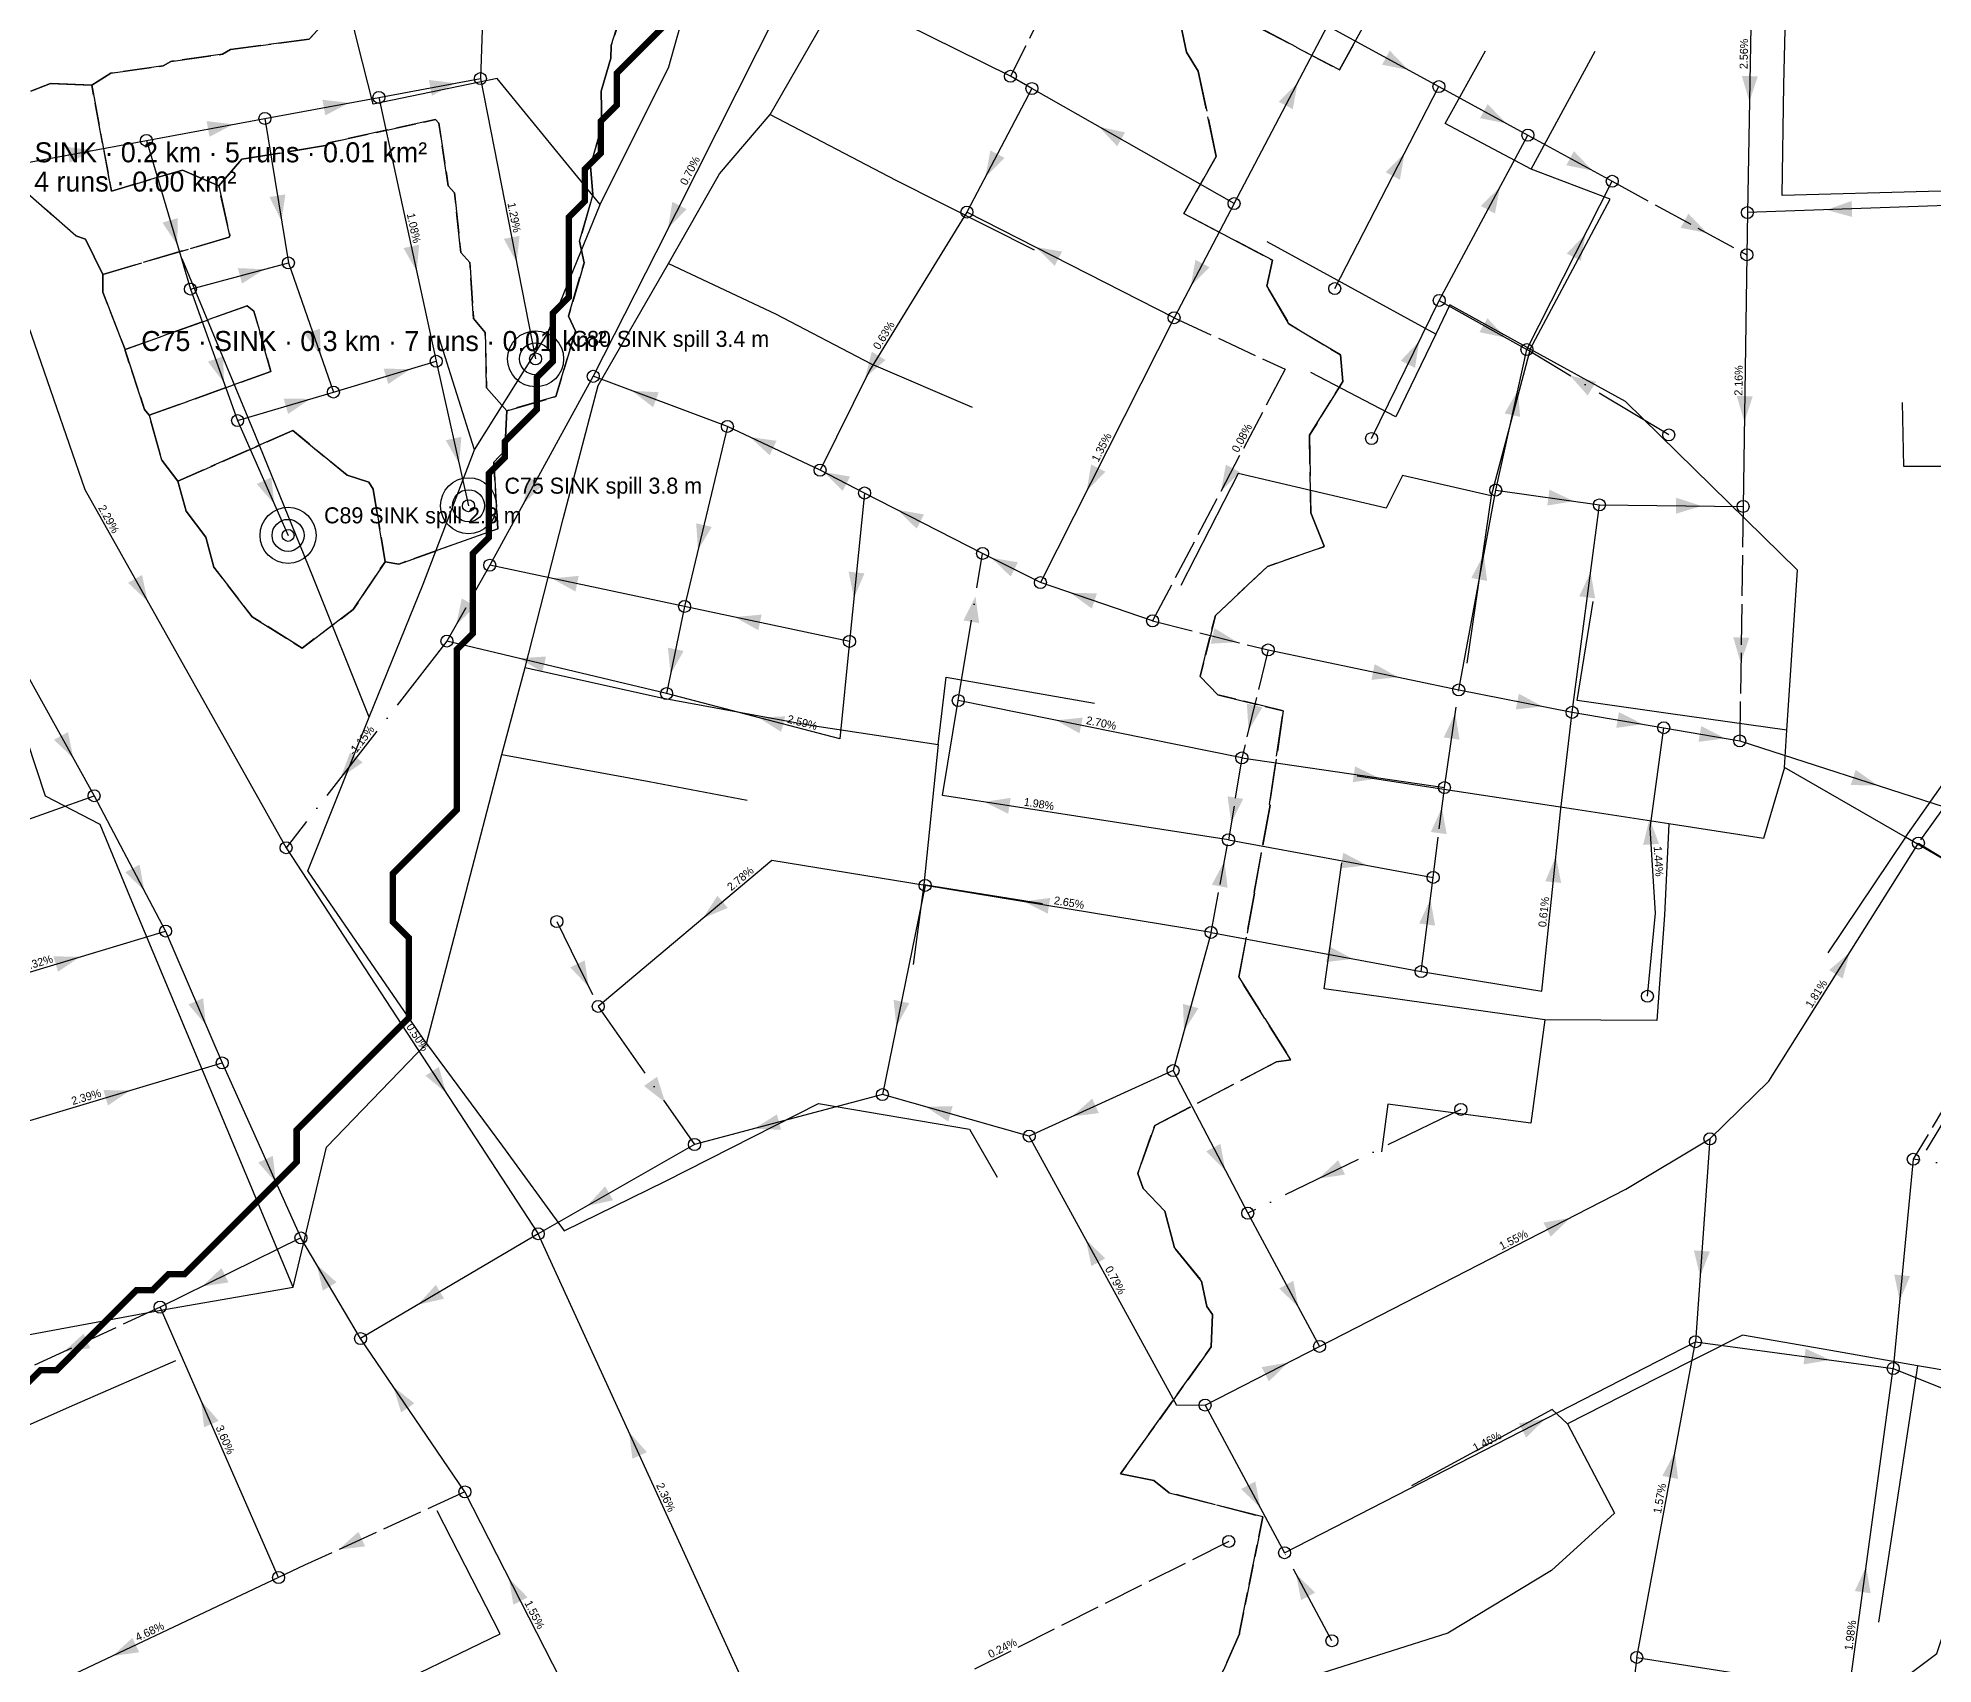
# Model space of a CAD drawing. Header units: metres. Extents: x 442821 to 452274, y 2561971 to 2571293.
# Drawn here: x 450271.3 to 450744.8, y 2568303.4 to 2568709.7 of the extents above; entities that cross this region are included whole.
import ezdxf
from ezdxf.enums import TextEntityAlignment as Align

# ---------------------------------------------------------------- set-up
doc = ezdxf.new("R2010")
doc.units = ezdxf.units.M
doc.header["$LTSCALE"] = 8
doc.linetypes.add('DASHDOT', pattern=[3.556, 2.54, -0.508, 0, -0.508])
doc.linetypes.add('DASHED', pattern=[1.524, 1.27, -0.254])
for name, color, linetype in [('A_ARROWS', 7, 'Continuous'), ('A_BUILT_2006', 252, 'Continuous'), ('A_CATCH_LABEL', 7, 'Continuous'), ('A_CATCHMENTS', 7, 'Continuous'), ('A_GRADIENT', 8, 'Continuous'), ('A_JUNCTIONS', 8, 'Continuous'), ('A_OUTLET_LABEL', 7, 'Continuous'), ('A_OUTLETS', 7, 'Continuous'), ('A_RUNS', 7, 'Continuous'), ('A_STREAMS', 5, 'Continuous'), ('A_WADI', 4, 'Continuous')]:
    doc.layers.add(name, color=color, linetype=linetype)

msp = doc.modelspace()

# ---------------------------------------------------------------- linework, layer by layer
at = {"layer": 'A_ARROWS', "color": 2}
for points in [[(450613.73, 2568701.69), (450607.16, 2568703), (450609.07, 2568706.51)], [(450375.64, 2568698.38), (450369.72, 2568695.25), (450368.99, 2568699.19)], [(450698.93, 2568693.74), (450697.05, 2568700.18), (450701.05, 2568700.11)], [(450586.04, 2568698.49), (450584.84, 2568691.89), (450581.3, 2568693.75)], [(450349.02, 2568693.46), (450343.09, 2568690.33), (450342.36, 2568694.26)], [(450638.2, 2568688.33), (450631.63, 2568689.64), (450633.54, 2568693.15)], [(450320.08, 2568688.11), (450314.15, 2568684.98), (450313.43, 2568688.91)], [(450612.77, 2568680.89), (450611.61, 2568674.29), (450608.06, 2568676.12)], [(450659.75, 2568676.56), (450653.17, 2568677.87), (450655.09, 2568681.39)], [(450636.61, 2568672.4), (450635.35, 2568665.82), (450631.82, 2568667.71)], [(450718.15, 2568666.73), (450724.48, 2568668.95), (450724.62, 2568664.96)], [(450688.36, 2568660.94), (450681.78, 2568662.26), (450683.7, 2568665.77)], [(450390.9, 2568653.59), (450387.7, 2568659.48), (450391.63, 2568660.25)], [(450657.95, 2568660.62), (450656.84, 2568654.01), (450653.27, 2568655.82)], [(450638.06, 2568634.78), (450631.5, 2568636.17), (450633.46, 2568639.66)], [(450616.42, 2568633.9), (450615.4, 2568627.27), (450611.81, 2568629.03)], [(450654.09, 2568625.35), (450660.6, 2568623.77), (450658.54, 2568620.34)], [(450641.09, 2568621.69), (450641.65, 2568615.01), (450637.75, 2568615.87)], [(450697.68, 2568613.78), (450695.78, 2568620.21), (450699.78, 2568620.16)], [(450655.04, 2568593.94), (450648.43, 2568592.86), (450648.99, 2568596.82)], [(450687, 2568592.74), (450680.58, 2568590.81), (450680.62, 2568594.81)], [(450632.58, 2568580.68), (450633.38, 2568574.02), (450629.45, 2568574.75)], [(450659.24, 2568576.26), (450660.39, 2568569.65), (450656.42, 2568570.17)], [(450571.01, 2568558.71), (450564.32, 2568558.33), (450565.29, 2568562.21)], [(450696.8, 2568553.48), (450694.9, 2568559.91), (450698.9, 2568559.85)], [(450611.17, 2568549.96), (450604.49, 2568549.31), (450605.31, 2568553.23)], [(450647.23, 2568542.65), (450640.56, 2568541.93), (450641.33, 2568545.85)], [(450625.45, 2568540.98), (450626.51, 2568534.35), (450622.55, 2568534.93)], [(450672.31, 2568538.22), (450665.67, 2568537.31), (450666.33, 2568541.25)], [(450692.86, 2568534.69), (450686.21, 2568533.81), (450686.9, 2568537.75)], [(450606.45, 2568524.76), (450599.83, 2568523.71), (450600.4, 2568527.67)], [(450730.97, 2568522.95), (450724.26, 2568523.01), (450725.49, 2568526.82)], [(450622.11, 2568517.38), (450623.29, 2568510.78), (450619.32, 2568511.28)], [(450673.96, 2568514.58), (450676.37, 2568508.32), (450672.38, 2568508.06)], [(450603.39, 2568502.99), (450596.73, 2568502.18), (450597.45, 2568506.11)], [(450650.57, 2568505.15), (450651.91, 2568498.57), (450647.93, 2568498.98)], [(450619.22, 2568494.5), (450620.4, 2568487.9), (450616.43, 2568488.41)], [(450599.85, 2568479.59), (450593.19, 2568478.79), (450593.92, 2568482.73)], [(450723.97, 2568481.14), (450722.26, 2568474.66), (450718.87, 2568476.79)], [(450567.97, 2568426.77), (450563.23, 2568431.51), (450566.77, 2568433.36)], [(450591.28, 2568424.68), (450596.16, 2568429.28), (450597.91, 2568425.69)], [(450654.09, 2568414.86), (450649.31, 2568410.16), (450647.48, 2568413.71)], [(450686.61, 2568400.23), (450685.07, 2568406.75), (450689.06, 2568406.47)], [(450586.25, 2568392.57), (450581.45, 2568397.25), (450584.97, 2568399.15)], [(450736.5, 2568394.16), (450735.12, 2568400.73), (450739.1, 2568400.34)], [(450719.07, 2568379.38), (450712.46, 2568378.26), (450712.99, 2568382.22)], [(450583.65, 2568378.73), (450578.87, 2568374.03), (450577.05, 2568377.59)], [(450647.94, 2568364.68), (450643.16, 2568359.97), (450641.33, 2568363.53)], [(450680.31, 2568356.32), (450681.11, 2568349.66), (450677.17, 2568350.39)], [(450576.74, 2568342.45), (450571.94, 2568347.14), (450575.47, 2568349.03)], [(450585.63, 2568325.94), (450590.42, 2568321.25), (450586.9, 2568319.36)], [(450728.11, 2568327.7), (450729.22, 2568321.09), (450725.26, 2568321.63)]]:
    msp.add_solid(points, dxfattribs=at)
at = {"layer": 'A_ARROWS', "color": 1}
for points in [[(450536.38, 2568687.52), (450542.93, 2568686.09), (450540.96, 2568682.61)], [(450508.06, 2568674.99), (450509.27, 2568681.59), (450512.81, 2568679.72)], [(450428.71, 2568662.1), (450429.81, 2568668.72), (450433.38, 2568666.92)], [(450520.57, 2568657.45), (450527.18, 2568656.32), (450525.36, 2568652.76)], [(450559.32, 2568647.65), (450560.52, 2568654.24), (450564.07, 2568652.38)], [(450478, 2568624.81), (450479.65, 2568631.31), (450483.06, 2568629.22)], [(450419.71, 2568621.53), (450426.41, 2568621.16), (450425.01, 2568617.42)], [(450449.2, 2568609.96), (450455.84, 2568609.04), (450454.14, 2568605.42)], [(450392.6, 2568593.32), (450393.93, 2568599.89), (450397.43, 2568597.97)], [(450467.61, 2568601.24), (450474.22, 2568600.1), (450472.4, 2568596.54)], [(450533.34, 2568596.5), (450534.44, 2568603.12), (450538.01, 2568601.31)], [(450566.9, 2568596.47), (450568.12, 2568603.07), (450571.66, 2568601.2)], [(450486.09, 2568591.77), (450492.7, 2568590.64), (450490.87, 2568587.08)], [(450436.23, 2568581.74), (450435.76, 2568588.43), (450439.65, 2568587.5)], [(450475.18, 2568569.77), (450473.84, 2568576.34), (450477.82, 2568575.93)], [(450509.54, 2568579.78), (450516.15, 2568578.68), (450514.35, 2568575.11)], [(450298.69, 2568568.95), (450293.81, 2568573.55), (450297.3, 2568575.51)], [(450399.74, 2568574.65), (450406.42, 2568575.28), (450405.59, 2568571.37)], [(450375.8, 2568563.09), (450377.2, 2568569.65), (450380.68, 2568567.69)], [(450505.55, 2568570.13), (450506.48, 2568563.49), (450502.53, 2568564.15)], [(450529.21, 2568571.07), (450535.91, 2568570.9), (450534.62, 2568567.11)], [(450445.45, 2568564.98), (450452.12, 2568565.61), (450451.29, 2568561.7)], [(450429.36, 2568550.67), (450428.71, 2568557.34), (450432.62, 2568556.53)], [(450391.55, 2568554.68), (450398.24, 2568555.14), (450397.31, 2568551.25)], [(450573.79, 2568536.7), (450573.36, 2568543.39), (450577.25, 2568542.44)], [(450451.31, 2568539.88), (450458, 2568540.19), (450456.99, 2568536.32)], [(450525.67, 2568539.18), (450532.34, 2568539.88), (450531.55, 2568535.95)], [(450280.15, 2568529.69), (450275.3, 2568534.32), (450278.79, 2568536.26)], [(450346.91, 2568524.86), (450349.27, 2568531.14), (450352.42, 2568528.68)], [(450507.71, 2568518.82), (450514.34, 2568519.81), (450513.73, 2568515.86)], [(450569.47, 2568513.57), (450568.52, 2568520.21), (450572.47, 2568519.56)], [(450297.9, 2568496.54), (450293.14, 2568501.26), (450296.68, 2568503.13)], [(450567.77, 2568504.01), (450568.55, 2568497.35), (450564.62, 2568498.1)], [(450437.46, 2568489.73), (450441.07, 2568495.38), (450443.65, 2568492.32)], [(450517.61, 2568493.91), (450524.25, 2568494.84), (450523.6, 2568490.9)], [(450281.86, 2568480.14), (450276.31, 2568476.38), (450275.16, 2568480.21)], [(450408.91, 2568472.6), (450404.3, 2568477.47), (450407.9, 2568479.23)], [(450313.25, 2568463.09), (450308.89, 2568468.19), (450312.56, 2568469.76)], [(450485.78, 2568462.67), (450485.1, 2568469.34), (450489.02, 2568468.54)], [(450557.65, 2568461.63), (450557.42, 2568468.33), (450561.28, 2568467.27)], [(450373.29, 2568446.13), (450368.12, 2568450.4), (450371.46, 2568452.59)], [(450428.01, 2568443.73), (450422.71, 2568447.84), (450425.99, 2568450.13)], [(450294.34, 2568446.72), (450288.78, 2568442.97), (450287.64, 2568446.81)], [(450529.72, 2568440.21), (450534.71, 2568444.68), (450536.37, 2568441.04)], [(450450.27, 2568437.17), (450455.94, 2568440.74), (450456.97, 2568436.88)], [(450493.13, 2568442.62), (450499.84, 2568442.8), (450498.75, 2568438.95)], [(450330.78, 2568423.7), (450326.33, 2568428.72), (450329.98, 2568430.36)], [(450408.45, 2568417.84), (450413.02, 2568422.75), (450415, 2568419.28)], [(450533.17, 2568409.41), (450538, 2568404.76), (450534.49, 2568402.84)], [(450312.29, 2568397.72), (450317.15, 2568402.34), (450318.91, 2568398.75)], [(450340.93, 2568403.25), (450345.91, 2568398.77), (450342.47, 2568396.73)], [(450366.22, 2568393.17), (450370.72, 2568398.14), (450372.75, 2568394.69)], [(450277.74, 2568381.43), (450282.7, 2568385.93), (450284.38, 2568382.3)], [(450360.08, 2568372.71), (450365.34, 2568368.54), (450362.03, 2568366.29)], [(450312.04, 2568369.22), (450316.44, 2568364.16), (450312.78, 2568362.55)], [(450418.98, 2568361.34), (450423.46, 2568356.35), (450419.82, 2568354.69)], [(450346.38, 2568331.97), (450351.37, 2568336.45), (450353.03, 2568332.81)], [(450388.96, 2568324.86), (450393.65, 2568320.06), (450390.08, 2568318.25)], [(450289.95, 2568305.41), (450294.88, 2568309.95), (450296.59, 2568306.34)]]:
    msp.add_solid(points, dxfattribs=at)
at = {"layer": 'A_ARROWS', "color": 4}
for points in [[(450285.16, 2568681.65), (450279.23, 2568678.52), (450278.5, 2568682.45)], [(450306.11, 2568657.97), (450302.38, 2568663.55), (450306.22, 2568664.68)], [(450317.81, 2568623.46), (450313.77, 2568628.81), (450317.53, 2568630.16)], [(450330.35, 2568593.21), (450325.95, 2568598.27), (450329.61, 2568599.87)]]:
    msp.add_solid(points, dxfattribs=at)
at = {"layer": 'A_ARROWS', "color": 3}
for points in [[(450332.16, 2568663.96), (450329.16, 2568669.95), (450333.11, 2568670.6)], [(450365.94, 2568651.36), (450362.63, 2568657.19), (450366.54, 2568658.04)], [(450327.94, 2568651.89), (450322.27, 2568648.31), (450321.24, 2568652.18)], [(450341.93, 2568630.34), (450337.94, 2568635.72), (450341.72, 2568637.04)], [(450364.38, 2568626.96), (450358.82, 2568623.22), (450357.67, 2568627.05)], [(450339.37, 2568619.5), (450333.81, 2568615.75), (450332.67, 2568619.59)], [(450376.53, 2568603.34), (450373.18, 2568609.16), (450377.09, 2568610.03)]]:
    msp.add_solid(points, dxfattribs=at)
at = {"layer": 'A_BUILT_2006', "color": 252}
for points in [[(450428.92, 2568702.51), (450437.6, 2568733.36)], [(450707.56, 2568697.97), (450708.42, 2568735.91)], [(450351.08, 2568708.92), (450346.4, 2568728.28)], [(450454.24, 2568690.52), (450473.94, 2568724.76)], [(450355.08, 2568693.17), (450351.08, 2568708.92)], [(450622.92, 2568688.35), (450632.96, 2568706.45)], [(450644.38, 2568676.89), (450660.41, 2568706.39)], [(450386.04, 2568699.53), (450355.08, 2568693.17)], [(450411.78, 2568668.07), (450386.04, 2568699.53)], [(450411.78, 2568668.07), (450428.92, 2568702.51)], [(450707.12, 2568670.31), (450707.56, 2568697.97)], [(450441.55, 2568675.71), (450454.24, 2568690.52)], [(450454.24, 2568690.52), (450485.66, 2568674.19)], [(450644.38, 2568676.89), (450622.92, 2568688.35)], [(450428.86, 2568653.34), (450441.55, 2568675.71)], [(450664.18, 2568669.42), (450644.38, 2568676.89)], [(450485.66, 2568674.19), (450520.23, 2568656.77)], [(450743.71, 2568671.28), (450707.12, 2568670.31)], [(450778.71, 2568671.55), (450743.71, 2568671.28)], [(450398.57, 2568635.87), (450411.78, 2568668.07)], [(450644.19, 2568631.95), (450664.18, 2568669.42)], [(450598.65, 2568647.69), (450578.47, 2568658.73)], [(450325.62, 2568610.32), (450307.31, 2568654.48)], [(450411.24, 2568622.83), (450428.86, 2568653.34)], [(450428.86, 2568653.34), (450455.61, 2568640.72)], [(450620.59, 2568635.7), (450598.65, 2568647.69)], [(450624.11, 2568643), (450620.59, 2568635.7)], [(450644.19, 2568631.95), (450624.11, 2568643)], [(450455.61, 2568640.72), (450479.48, 2568628.23)], [(450380.37, 2568606.76), (450371.51, 2568634.78)], [(450380.37, 2568606.76), (450398.57, 2568635.87)], [(450620.59, 2568635.7), (450610.58, 2568615)], [(450479.48, 2568628.23), (450504.73, 2568617.4)], [(450644.19, 2568631.95), (450634.44, 2568595.3)], [(450667.99, 2568618.82), (450644.19, 2568631.95)], [(450610.58, 2568615), (450589.32, 2568626.12)], [(450402.55, 2568589.54), (450411.24, 2568622.83)], [(450689.46, 2568597.75), (450667.99, 2568618.82)], [(450737.51, 2568602.62), (450737.22, 2568618.64)], [(450339.97, 2568575.13), (450325.62, 2568610.32)], [(450367.58, 2568573.25), (450380.37, 2568606.76)], [(450571.2, 2568600.88), (450556.84, 2568572.87)], [(450608.21, 2568592.17), (450571.2, 2568600.88)], [(450612.26, 2568600.37), (450608.21, 2568592.17)], [(450634.44, 2568595.3), (450612.26, 2568600.37)], [(450759.42, 2568602.62), (450737.51, 2568602.62)], [(450634.44, 2568595.3), (450628.32, 2568553.49)], [(450710.92, 2568576.67), (450689.46, 2568597.75)], [(450393.02, 2568552.39), (450402.55, 2568589.54)], [(450708.31, 2568536.75), (450710.92, 2568576.67)], [(450354.08, 2568540.01), (450339.97, 2568575.13)], [(450354.08, 2568540.01), (450367.58, 2568573.25)], [(450655.89, 2568544.12), (450659.88, 2568568.84)], [(450273.14, 2568520.27), (450261.67, 2568554.91)], [(450387.17, 2568530.63), (450393.02, 2568552.39)], [(450393.02, 2568552.39), (450427.11, 2568544.81)], [(450496.21, 2568533.14), (450498.23, 2568550)], [(450498.23, 2568550), (450535.31, 2568543.46)], [(450427.11, 2568544.81), (450463.71, 2568538.03)], [(450678.6, 2568540.93), (450655.89, 2568544.12)], [(450338.73, 2568501.56), (450354.08, 2568540.01)], [(450708.31, 2568536.75), (450678.6, 2568540.93)], [(450737.9, 2568509.96), (450760.96, 2568542.66)], [(450463.71, 2568538.03), (450496.21, 2568533.14)], [(450707.7, 2568527.4), (450708.31, 2568536.75)], [(450377.76, 2568494.54), (450387.17, 2568530.63)], [(450387.17, 2568530.63), (450424.05, 2568523.92)], [(450496.21, 2568533.14), (450492.64, 2568498.16)], [(450424.05, 2568523.92), (450448.49, 2568519.22)], [(450625.29, 2568521.52), (450600.94, 2568525.24)], [(450707.7, 2568527.4), (450702.5, 2568509.7)], [(450737.9, 2568509.96), (450707.7, 2568527.4)], [(450286.87, 2568513.19), (450273.14, 2568520.27)], [(450654.95, 2568516.98), (450625.29, 2568521.52)], [(450678.84, 2568513.35), (450654.95, 2568516.98)], [(450294.29, 2568495.02), (450286.87, 2568513.19)], [(450678.84, 2568513.35), (450677.71, 2568490.52)], [(450702.5, 2568509.7), (450678.84, 2568513.35)], [(450737.9, 2568509.96), (450718.51, 2568481.08)], [(450776.67, 2568487.43), (450737.9, 2568509.96)], [(450353.53, 2568480.01), (450338.73, 2568501.56)], [(450592.64, 2568472.09), (450597.07, 2568503.55)], [(450492.64, 2568498.16), (450489.97, 2568478.21)], [(450492.64, 2568498.16), (450522.27, 2568493.44)], [(450308.12, 2568461.96), (450294.29, 2568495.02)], [(450368.34, 2568458.46), (450377.76, 2568494.54)], [(450677.71, 2568490.52), (450675.8, 2568464.22)], [(450368.34, 2568458.46), (450353.53, 2568480.01)], [(450618.13, 2568468.55), (450592.64, 2568472.09)], [(450647.81, 2568464.32), (450618.13, 2568468.55)], [(450647.81, 2568464.32), (450644.32, 2568438.56)], [(450675.8, 2568464.22), (450647.81, 2568464.32)], [(450320.48, 2568432.43), (450308.12, 2568461.96)], [(450343.37, 2568432.53), (450368.34, 2568458.46)], [(450368.34, 2568458.46), (450387.38, 2568432.77)], [(450761.18, 2568461.74), (450743.1, 2568431.77)], [(450428.09, 2568424.09), (450466.31, 2568443.47)], [(450466.31, 2568443.47), (450504.02, 2568437.05)], [(450608.57, 2568443.32), (450606.99, 2568431.4)], [(450644.32, 2568438.56), (450608.57, 2568443.32)], [(450504.02, 2568437.05), (450510.97, 2568425.05)], [(450335.07, 2568397.56), (450320.48, 2568432.43)], [(450335.07, 2568397.56), (450343.37, 2568432.53)], [(450387.38, 2568432.77), (450402.77, 2568411.68)], [(450402.77, 2568411.68), (450428.09, 2568424.09)], [(450302.91, 2568392.02), (450335.07, 2568397.56)], [(450264.22, 2568384.83), (450302.91, 2568392.02)], [(450697.2, 2568385.6), (450675.92, 2568374.86)], [(450719.31, 2568381.73), (450697.2, 2568385.6)], [(450280.47, 2568368.26), (450305.78, 2568379.21)], [(450740.98, 2568377.95), (450719.31, 2568381.73)], [(450740.98, 2568377.95), (450735.72, 2568343.34)], [(450777.07, 2568371.81), (450740.98, 2568377.95)], [(450675.92, 2568374.86), (450653.46, 2568363.4)], [(450254.65, 2568356.86), (450280.47, 2568368.26)], [(450649.67, 2568367), (450614.5, 2568347.95)], [(450653.46, 2568363.4), (450649.67, 2568367)], [(450653.46, 2568363.4), (450665.19, 2568341.09)], [(450386.77, 2568310.92), (450371.08, 2568341.68)], [(450665.19, 2568341.09), (450649.52, 2568326.8)], [(450735.72, 2568343.34), (450731.21, 2568313.88)], [(450649.52, 2568326.8), (450623.57, 2568311.14)], [(450354.04, 2568295.11), (450386.77, 2568310.92)], [(450623.57, 2568311.14), (450592.12, 2568301.13)]]:
    msp.add_lwpolyline(points, dxfattribs=at)
at = {"layer": 'A_CATCHMENTS', "color": 1, "linetype": 'DASHED'}
for points in [[(450267.33, 2568672.04), (450280.78, 2568660.25), (450283.16, 2568659.45), (450287.51, 2568650.59), (450287.53, 2568646.14), (450293.05, 2568631.81), (450293.04, 2568631.59), (450297.95, 2568616.84), (450299.1, 2568615.42), (450302.27, 2568604.19), (450306.23, 2568598.95), (450308.31, 2568591.43), (450313.26, 2568584.94), (450315.24, 2568577.48), (450324.82, 2568565.03), (450337.31, 2568557.23), (450350.08, 2568566.86), (450358.02, 2568578.8), (450361.49, 2568578.25), (450386.22, 2568587.06), (450385.19, 2568603.7), (450387.95, 2568606.57), (450388.49, 2568616.56), (450400.66, 2568620.06), (450405.61, 2568636.46), (450403.87, 2568640.21), (450407.78, 2568653.53), (450406.6, 2568658.93), (450409.98, 2568670.58), (450409.32, 2568677.65), (450412.2, 2568687.63), (450412.03, 2568696.37), (450414.41, 2568704.67), (450414.51, 2568707.77), (450418.46, 2568719.97)], [(450605.74, 2568718.54), (450596.53, 2568701.69), (450564.09, 2568718.74)], [(450556.83, 2568712.86), (450558.26, 2568706.12), (450561.21, 2568701.35), (450565.73, 2568680.07), (450557.61, 2568665.8), (450579.76, 2568654.15), (450578.38, 2568647.67), (450583.87, 2568638.22), (450596.73, 2568630.47), (450597.34, 2568623.81), (450588.99, 2568610.41), (450589.36, 2568591.07), (450592.7, 2568582.73), (450592.37, 2568582.49), (450578.53, 2568577.64), (450565.49, 2568565.36), (450561.66, 2568550.14), (450566.08, 2568545.55), (450582.45, 2568541.56), (450579.03, 2568518.16), (450579.17, 2568518), (450575.17, 2568496.15), (450575.3, 2568496.01), (450571.37, 2568475.01), (450584.37, 2568454.34), (450580.74, 2568453.86), (450550.33, 2568437.93), (450546.1, 2568425.95), (450547.43, 2568422.22), (450552.86, 2568416.56), (450555.28, 2568407.39), (450562.06, 2568399.1), (450563.39, 2568392.71), (450564.81, 2568390.77), (450564.48, 2568382.68), (450541.8, 2568350.91), (450550.08, 2568349.29), (450553.98, 2568346.19), (450577.33, 2568340.17), (450571.51, 2568311.29), (450571.56, 2568310.99), (450563.37, 2568292.69)]]:
    msp.add_lwpolyline(points, dxfattribs=at)
at = {"layer": 'A_CATCHMENTS', "color": 3, "linetype": 'DASHED'}
msp.add_lwpolyline([(450348.91, 2568720.02), (450339.05, 2568709.4), (450319.42, 2568706.83), (450317.37, 2568705.61), (450304.45, 2568703.84), (450302.6, 2568702.72), (450289.48, 2568700.85), (450284.74, 2568697.91), (450274.41, 2568698.34), (450269.55, 2568696.36)], dxfattribs=at)
at = {"layer": 'A_CATCHMENTS', "color": 2, "linetype": 'DASHED'}
for points in [[(450418.46, 2568719.97), (450414.51, 2568707.77), (450414.41, 2568704.67), (450412.03, 2568696.37), (450412.2, 2568687.63), (450409.32, 2568677.65), (450409.98, 2568670.58), (450406.6, 2568658.93), (450407.78, 2568653.53), (450403.87, 2568640.21), (450405.61, 2568636.46), (450400.66, 2568620.06), (450388.49, 2568616.56), (450383.41, 2568622.23), (450383.07, 2568636.12), (450380.15, 2568639.55), (450379.24, 2568653.55), (450376.95, 2568656.12), (450375.38, 2568670.98), (450373.78, 2568672.7), (450371.49, 2568688.4), (450370.63, 2568689.29), (450343.85, 2568683.46), (450343.64, 2568682.86), (450322.22, 2568679.36), (450316.48, 2568672.71), (450307.42, 2568676.67), (450289.64, 2568671.41), (450284.74, 2568697.91), (450289.48, 2568700.85), (450302.6, 2568702.72), (450304.45, 2568703.84), (450317.37, 2568705.61), (450317.37, 2568705.61), (450319.42, 2568706.83), (450339.05, 2568709.4), (450348.91, 2568720.02)], [(450564.09, 2568718.74), (450596.53, 2568701.69), (450605.74, 2568718.54)], [(450563.37, 2568292.69), (450571.56, 2568310.99), (450571.51, 2568311.29), (450577.33, 2568340.17), (450553.98, 2568346.19), (450550.08, 2568349.29), (450541.8, 2568350.91), (450564.48, 2568382.68), (450564.81, 2568390.77), (450563.39, 2568392.71), (450562.06, 2568399.1), (450555.28, 2568407.39), (450552.86, 2568416.56), (450547.43, 2568422.22), (450546.1, 2568425.95), (450550.33, 2568437.93), (450580.74, 2568453.86), (450584.37, 2568454.34), (450571.37, 2568475.01), (450575.3, 2568496.01), (450575.17, 2568496.15), (450579.17, 2568518), (450579.03, 2568518.16), (450582.45, 2568541.56), (450566.08, 2568545.55), (450561.66, 2568550.14), (450565.49, 2568565.36), (450578.53, 2568577.64), (450592.37, 2568582.49), (450592.7, 2568582.73), (450589.36, 2568591.07), (450588.99, 2568610.41), (450597.34, 2568623.81), (450596.73, 2568630.47), (450583.87, 2568638.22), (450578.38, 2568647.67), (450579.76, 2568654.15), (450557.61, 2568665.8), (450565.73, 2568680.07), (450561.21, 2568701.35), (450558.26, 2568706.12), (450556.83, 2568712.86)]]:
    msp.add_lwpolyline(points, dxfattribs=at)
at = {"layer": 'A_CATCHMENTS', "color": 4, "linetype": 'DASHED'}
for points in [[(450319.22, 2568660.34), (450319.05, 2568659.91), (450287.51, 2568650.59), (450283.16, 2568659.45), (450280.78, 2568660.25), (450267.33, 2568672.04), (450242.27, 2568663.34), (450235.64, 2568674.9), (450237.05, 2568681.21), (450264.6, 2568686.83), (450269.55, 2568696.36), (450274.41, 2568698.34), (450284.74, 2568697.91), (450289.64, 2568671.41), (450307.42, 2568676.67), (450316.48, 2568672.71), (450319.22, 2568660.34)], [(450329.52, 2568626.35), (450299.1, 2568615.42), (450297.95, 2568616.84), (450293.04, 2568631.59), (450293.05, 2568631.81), (450323.59, 2568642.78), (450325.27, 2568641.42), (450329.52, 2568626.35)], [(450306.23, 2568598.95), (450334.96, 2568611.57), (450348.53, 2568600.44), (450353.95, 2568598.72), (450355.03, 2568596.97), (450358.02, 2568578.8), (450350.08, 2568566.86), (450337.31, 2568557.23), (450324.82, 2568565.03), (450315.24, 2568577.48), (450313.26, 2568584.94), (450308.31, 2568591.43), (450306.23, 2568598.95)]]:
    msp.add_lwpolyline(points, close=True, dxfattribs=at)
at = {"layer": 'A_CATCHMENTS', "color": 3, "linetype": 'DASHED'}
msp.add_lwpolyline([(450323.59, 2568642.78), (450293.05, 2568631.81), (450287.53, 2568646.14), (450287.51, 2568650.59), (450319.05, 2568659.91), (450319.22, 2568660.34), (450316.48, 2568672.71), (450322.22, 2568679.36), (450343.64, 2568682.86), (450343.85, 2568683.46), (450370.63, 2568689.29), (450371.49, 2568688.4), (450373.78, 2568672.7), (450375.38, 2568670.98), (450376.95, 2568656.12), (450379.24, 2568653.55), (450380.15, 2568639.55), (450383.07, 2568636.12), (450383.41, 2568622.23), (450388.49, 2568616.56), (450387.95, 2568606.57), (450385.19, 2568603.7), (450386.22, 2568587.06), (450361.49, 2568578.25), (450358.02, 2568578.8), (450355.03, 2568596.97), (450353.95, 2568598.72), (450348.53, 2568600.44), (450334.96, 2568611.57), (450306.23, 2568598.95), (450302.27, 2568604.19), (450299.1, 2568615.42), (450329.52, 2568626.35), (450325.27, 2568641.42), (450323.59, 2568642.78)], close=True, dxfattribs=at)
at = {"layer": 'A_JUNCTIONS'}
for centre in [(450381.86, 2568699.53), (450514.27, 2568700.1), (450356.48, 2568694.84), (450519.65, 2568697.04), (450621.35, 2568697.53), (450327.99, 2568689.57), (450298.39, 2568684.09), (450643.58, 2568685.39), (450664.67, 2568673.87), (450503.43, 2568666.19), (450570.17, 2568668.29), (450698.44, 2568666.04), (450698.29, 2568655.52), (450333.87, 2568653.46), (450309.37, 2568646.95), (450595.31, 2568647.05), (450621.43, 2568644.12), (450555.18, 2568639.79), (450643.33, 2568631.82), (450370.83, 2568628.89), (450395.64, 2568629.5), (450410.06, 2568625.14), (450345.11, 2568621.21), (450321.19, 2568614.07), (450443.56, 2568612.62), (450604.52, 2568609.59), (450678.79, 2568610.5), (450466.72, 2568601.7), (450477.86, 2568595.99), (450635.55, 2568596.72), (450378.87, 2568592.82), (450661.44, 2568593.02), (450697.37, 2568592.63), (450333.78, 2568585.41), (450507.33, 2568580.89), (450384.17, 2568577.95), (450521.79, 2568573.6), (450432.88, 2568567.64), (450549.81, 2568564.05), (450373.49, 2568559), (450474.07, 2568558.92), (450578.68, 2568556.78), (450626.3, 2568546.78), (450428.37, 2568545.88), (450501.25, 2568544.13), (450654.64, 2568541.19), (450677.52, 2568537.35), (450696.52, 2568534.05), (450572.11, 2568529.79), (450622.74, 2568522.37), (450285.32, 2568520.36), (450568.78, 2568509.34), (450741.18, 2568508.53), (450333.29, 2568507.36), (450619.91, 2568499.96), (450492.98, 2568497.96), (450303.18, 2568486.55), (450400.95, 2568488.91), (450564.41, 2568486.2), (450616.92, 2568476.4), (450411.29, 2568467.72), (450673.44, 2568470.24), (450317.33, 2568453.58), (450554.92, 2568451.68), (450482.31, 2568445.67), (450626.83, 2568441.99), (450435.35, 2568433.21), (450518.99, 2568435.33), (450689.07, 2568434.63), (450739.89, 2568429.51), (450573.58, 2568416.06), (450337.01, 2568409.87), (450396.31, 2568410.9), (450301.79, 2568392.57), (450351.9, 2568384.73), (450591.53, 2568382.77), (450685.45, 2568383.94), (450734.87, 2568377.24), (450562.93, 2568368.1), (450377.98, 2568346.41), (450568.83, 2568334.03), (450582.78, 2568331.22), (450331.42, 2568325.03), (450594.63, 2568309.22), (450670.78, 2568305.06)]:
    msp.add_circle(centre, 1.5, dxfattribs=at)
at = {"layer": 'A_OUTLETS', "color": 1}
for centre, radius in [((450395.64, 2568629.5), 7), ((450395.64, 2568629.5), 4), ((450378.87, 2568592.82), 7), ((450378.87, 2568592.82), 4), ((450333.78, 2568585.41), 7), ((450333.78, 2568585.41), 4)]:
    msp.add_circle(centre, radius, dxfattribs=at)
at = {"layer": 'A_RUNS', "color": 1, "linetype": 'DASHED'}
for points in [[(450545.52, 2568762.15), (450514.27, 2568700.1)], [(450555.18, 2568639.79), (450582.93, 2568626.89), (450549.81, 2568564.05)], [(450384.17, 2568577.95), (450373.49, 2568559)], [(450578.68, 2568556.78), (450572.11, 2568529.79)], [(450572.11, 2568529.79), (450568.78, 2568509.34)], [(450564.41, 2568486.2), (450568.78, 2568509.34)], [(450301.79, 2568392.57), (450267.75, 2568376.8)], [(450377.98, 2568346.41), (450337.86, 2568328.07), (450331.42, 2568325.03)], [(450568.83, 2568334.03), (450457.14, 2568277.91)]]:
    msp.add_lwpolyline(points, dxfattribs=at)
at = {"layer": 'A_RUNS', "color": 2}
for points in [[(450383.8, 2568755.66), (450381.86, 2568699.53)], [(450699.85, 2568745.3), (450698.44, 2568666.04)], [(450570.17, 2568668.29), (450593.53, 2568712.72)], [(450593.53, 2568712.72), (450621.35, 2568697.53)], [(450356.48, 2568694.84), (450381.86, 2568699.53)], [(450381.86, 2568699.53), (450395.64, 2568629.5)], [(450327.99, 2568689.57), (450356.48, 2568694.84)], [(450595.31, 2568647.05), (450621.35, 2568697.53)], [(450621.35, 2568697.53), (450643.58, 2568685.39)], [(450298.39, 2568684.09), (450327.99, 2568689.57)], [(450621.43, 2568644.12), (450643.58, 2568685.39)], [(450643.58, 2568685.39), (450664.67, 2568673.87)], [(450643.33, 2568631.82), (450664.67, 2568673.87)], [(450698.44, 2568666.04), (450698.29, 2568655.52)], [(450757.71, 2568668.12), (450698.44, 2568666.04)], [(450698.29, 2568655.52), (450697.37, 2568592.63)], [(450604.52, 2568609.59), (450621.43, 2568644.12)], [(450621.43, 2568644.12), (450643.33, 2568631.82)], [(450635.55, 2568596.72), (450643.33, 2568631.82)], [(450626.3, 2568546.78), (450635.55, 2568596.72)], [(450635.55, 2568596.72), (450661.44, 2568593.02)], [(450654.64, 2568541.19), (450661.44, 2568593.02)], [(450661.44, 2568593.02), (450697.37, 2568592.63)], [(450578.68, 2568556.78), (450626.3, 2568546.78)], [(450626.3, 2568546.78), (450654.64, 2568541.19)], [(450616.92, 2568476.4), (450647.1, 2568471.49), (450649.48, 2568494.47), (450651.71, 2568516.32), (450654.64, 2568541.19)], [(450654.64, 2568541.19), (450677.52, 2568537.35)], [(450673.44, 2568470.24), (450675.49, 2568491.02), (450674.12, 2568512.22), (450677.52, 2568537.35)], [(450677.52, 2568537.35), (450696.52, 2568534.05)], [(450696.52, 2568534.05), (450747.59, 2568517.6)], [(450572.11, 2568529.79), (450622.74, 2568522.37)], [(450568.78, 2568509.34), (450619.91, 2568499.96)], [(450689.07, 2568434.63), (450703.79, 2568449.04), (450741.18, 2568508.53)], [(450616.92, 2568476.4), (450619.91, 2568499.96)], [(450564.41, 2568486.2), (450616.92, 2568476.4)], [(450554.92, 2568451.68), (450573.58, 2568416.06)], [(450591.53, 2568382.77), (450668.1, 2568422.04), (450689.07, 2568434.63)], [(450689.07, 2568434.63), (450685.45, 2568383.94)], [(450739.89, 2568429.51), (450734.87, 2568377.24)], [(450573.58, 2568416.06), (450591.53, 2568382.77)], [(450562.93, 2568368.1), (450591.53, 2568382.77)], [(450582.78, 2568331.22), (450685.45, 2568383.94)], [(450670.78, 2568305.06), (450685.45, 2568383.94)], [(450685.45, 2568383.94), (450734.87, 2568377.24)], [(450670.78, 2568305.06), (450723.88, 2568296.75), (450734.87, 2568377.24)], [(450734.87, 2568377.24), (450791.85, 2568354.4), (450821.13, 2568320.83)], [(450562.93, 2568368.1), (450582.78, 2568331.22)]]:
    msp.add_lwpolyline(points, dxfattribs=at)
at = {"layer": 'A_RUNS', "color": 1}
for points in [[(450461.19, 2568726.48), (450425.64, 2568656.02), (450410.06, 2568625.14)], [(450514.27, 2568700.1), (450461.19, 2568726.48)], [(450519.65, 2568697.04), (450514.27, 2568700.1)], [(450519.65, 2568697.04), (450503.43, 2568666.19)], [(450570.17, 2568668.29), (450519.65, 2568697.04)], [(450255.48, 2568676.16), (450283.03, 2568596.84), (450333.29, 2568507.36)], [(450503.43, 2568666.19), (450479.08, 2568626.57), (450466.72, 2568601.7)], [(450555.18, 2568639.79), (450503.43, 2568666.19)], [(450570.17, 2568668.29), (450555.18, 2568639.79)], [(450555.18, 2568639.79), (450521.79, 2568573.6)], [(450410.06, 2568625.14), (450384.17, 2568577.95)], [(450443.56, 2568612.62), (450410.06, 2568625.14)], [(450443.56, 2568612.62), (450432.88, 2568567.64)], [(450466.72, 2568601.7), (450443.56, 2568612.62)], [(450477.86, 2568595.99), (450466.72, 2568601.7)], [(450477.86, 2568595.99), (450474.07, 2568558.92)], [(450507.33, 2568580.89), (450477.86, 2568595.99)], [(450521.79, 2568573.6), (450507.33, 2568580.89)], [(450432.88, 2568567.64), (450384.17, 2568577.95)], [(450549.81, 2568564.05), (450521.79, 2568573.6)], [(450432.88, 2568567.64), (450428.37, 2568545.88)], [(450474.07, 2568558.92), (450432.88, 2568567.64)], [(450428.37, 2568545.88), (450373.49, 2568559)], [(450474.07, 2568558.92), (450471.69, 2568534.54), (450428.37, 2568545.88)], [(450267.54, 2568552.44), (450285.32, 2568520.36)], [(450568.78, 2568509.34), (450497.33, 2568520.43), (450501.25, 2568544.13)], [(450572.11, 2568529.79), (450501.25, 2568544.13)], [(450231.56, 2568501.15), (450285.32, 2568520.36)], [(450285.32, 2568520.36), (450303.18, 2568486.55)], [(450333.29, 2568507.36), (450396.31, 2568410.9)], [(450492.98, 2568497.96), (450454.68, 2568504.21), (450411.29, 2568467.72)], [(450492.98, 2568497.96), (450482.31, 2568445.67)], [(450564.41, 2568486.2), (450492.98, 2568497.96)], [(450240.32, 2568467.63), (450303.18, 2568486.55)], [(450303.18, 2568486.55), (450317.33, 2568453.58)], [(450564.41, 2568486.2), (450554.92, 2568451.68)], [(450250.27, 2568433.57), (450317.33, 2568453.58)], [(450317.33, 2568453.58), (450337.01, 2568409.87)], [(450554.92, 2568451.68), (450518.99, 2568435.33)], [(450482.31, 2568445.67), (450435.35, 2568433.21)], [(450518.99, 2568435.33), (450482.31, 2568445.67)], [(450562.93, 2568368.1), (450555.84, 2568367.99), (450518.99, 2568435.33)], [(450435.35, 2568433.21), (450396.31, 2568410.9)], [(450396.31, 2568410.9), (450351.9, 2568384.73)], [(450457.14, 2568277.91), (450396.31, 2568410.9)], [(450337.01, 2568409.87), (450301.79, 2568392.57)], [(450351.9, 2568384.73), (450337.01, 2568409.87)], [(450331.42, 2568325.03), (450301.79, 2568392.57)], [(450377.98, 2568346.41), (450351.9, 2568384.73)], [(450410.04, 2568283.66), (450393.94, 2568315.09), (450377.98, 2568346.41)], [(450331.42, 2568325.03), (450268.33, 2568295.18)]]:
    msp.add_lwpolyline(points, dxfattribs=at)
at = {"layer": 'A_RUNS', "color": 3}
for points in [[(450356.48, 2568694.84), (450370.83, 2568628.89)], [(450327.99, 2568689.57), (450333.87, 2568653.46)], [(450309.37, 2568646.95), (450333.87, 2568653.46)], [(450333.87, 2568653.46), (450345.11, 2568621.21)], [(450345.11, 2568621.21), (450370.83, 2568628.89)], [(450370.83, 2568628.89), (450378.87, 2568592.82)], [(450321.19, 2568614.07), (450345.11, 2568621.21)], [(450670.78, 2568305.06), (450654.08, 2568171.34), (450596.88, 2568163.11), (450595.82, 2568135.13), (450559.39, 2568138.92)]]:
    msp.add_lwpolyline(points, dxfattribs=at)
at = {"layer": 'A_RUNS', "color": 4}
for points in [[(450255.48, 2568676.16), (450298.39, 2568684.09)], [(450298.39, 2568684.09), (450309.37, 2568646.95)], [(450309.37, 2568646.95), (450321.19, 2568614.07)], [(450321.19, 2568614.07), (450333.78, 2568585.41)]]:
    msp.add_lwpolyline(points, dxfattribs=at)
at = {"layer": 'A_RUNS', "color": 2, "linetype": 'DASHED'}
for points in [[(450664.67, 2568673.87), (450698.29, 2568655.52)], [(450697.37, 2568592.63), (450696.52, 2568534.05)], [(450549.81, 2568564.05), (450578.68, 2568556.78)], [(450619.91, 2568499.96), (450622.74, 2568522.37)], [(450747.59, 2568517.6), (450741.18, 2568508.53)], [(450774.77, 2568488.05), (450739.89, 2568429.51)]]:
    msp.add_lwpolyline(points, dxfattribs=at)
at = {"layer": 'A_RUNS', "color": 2, "linetype": 'DASHDOT'}
for points in [[(450678.79, 2568610.5), (450643.33, 2568631.82)], [(450622.74, 2568522.37), (450626.3, 2568546.78)], [(450741.18, 2568508.53), (450774.77, 2568488.05)], [(450626.83, 2568441.99), (450573.58, 2568416.06)], [(450802.22, 2568429.98), (450798.13, 2568421.32), (450739.89, 2568429.51)], [(450594.63, 2568309.22), (450582.78, 2568331.22)]]:
    msp.add_lwpolyline(points, dxfattribs=at)
at = {"layer": 'A_RUNS', "color": 1, "linetype": 'DASHDOT'}
for points in [[(450501.25, 2568544.13), (450507.33, 2568580.89)], [(450373.49, 2568559), (450333.29, 2568507.36)], [(450400.95, 2568488.91), (450411.29, 2568467.72)], [(450411.29, 2568467.72), (450435.35, 2568433.21)]]:
    msp.add_lwpolyline(points, dxfattribs=at)
at = {"layer": 'A_STREAMS', "color": 5, "const_width": 1.6}
msp.add_lwpolyline([(450427.95, 2568712.92), (450423.95, 2568708.92), (450419.95, 2568704.92), (450415.95, 2568700.92), (450415.95, 2568696.92), (450415.95, 2568692.91), (450411.95, 2568688.91), (450411.95, 2568684.91), (450411.95, 2568680.91), (450407.95, 2568676.91), (450407.95, 2568672.91), (450407.95, 2568668.91), (450403.95, 2568664.9), (450403.95, 2568660.9), (450403.95, 2568656.9), (450403.95, 2568652.9), (450403.95, 2568648.9), (450403.95, 2568644.9), (450399.94, 2568640.9), (450399.94, 2568636.89), (450399.94, 2568632.89), (450399.94, 2568628.89), (450395.94, 2568624.89), (450395.94, 2568620.89), (450395.94, 2568616.89), (450391.94, 2568612.89), (450387.94, 2568608.88), (450387.94, 2568604.88), (450383.94, 2568600.88), (450383.94, 2568596.88), (450383.94, 2568592.88), (450383.94, 2568588.88), (450383.94, 2568584.88), (450379.94, 2568580.87), (450379.94, 2568576.87), (450379.94, 2568572.87), (450379.94, 2568568.87), (450379.94, 2568564.87), (450379.94, 2568560.87), (450375.94, 2568556.87), (450375.94, 2568552.86), (450375.94, 2568548.86), (450375.94, 2568544.86), (450375.94, 2568540.86), (450375.94, 2568536.86), (450375.94, 2568532.86), (450375.94, 2568528.86), (450375.94, 2568524.86), (450375.94, 2568520.85), (450375.94, 2568516.85), (450371.94, 2568512.85), (450367.94, 2568508.85), (450363.94, 2568504.85), (450359.94, 2568500.85), (450359.94, 2568496.85), (450359.94, 2568492.84), (450359.94, 2568488.84), (450363.94, 2568484.84), (450363.94, 2568480.84), (450363.94, 2568476.84), (450363.94, 2568472.84), (450363.94, 2568468.84), (450363.94, 2568464.83), (450359.94, 2568460.83), (450355.94, 2568456.83), (450351.94, 2568452.83), (450347.94, 2568448.83), (450343.94, 2568444.83), (450339.94, 2568440.83), (450335.94, 2568436.82), (450335.94, 2568432.82), (450335.94, 2568428.82), (450331.94, 2568424.82), (450327.93, 2568420.82), (450323.93, 2568416.82), (450319.93, 2568412.82), (450315.93, 2568408.81), (450311.93, 2568404.81), (450307.93, 2568400.81), (450303.93, 2568400.81), (450299.93, 2568396.81), (450295.93, 2568396.81), (450291.93, 2568392.81), (450287.93, 2568388.81), (450283.93, 2568384.81), (450279.93, 2568380.8), (450275.93, 2568376.8), (450271.93, 2568376.8), (450267.93, 2568372.8)], dxfattribs=at)
at = {"layer": 'A_WADI', "color": 4}
msp.add_lwpolyline([(450733.8, 2568297.01), (450745.8, 2568306.01), (450751.8, 2568324.01), (450760.8, 2568327.01), (450760.8, 2568303.01)], dxfattribs=at)

# ---------------------------------------------------------------- texts
at = {"layer": 'A_CATCH_LABEL', "color": 2}
msp.add_text('C80 · SINK · 0.2 km · 5 runs · 0.01 km²', height=5, dxfattribs=at).set_placement((450310.39, 2568681.11), align=Align.MIDDLE_CENTER)
at = {"layer": 'A_CATCH_LABEL', "color": 4}
msp.add_text('C89 · SINK · 0.1 km · 4 runs · 0.00 km²', height=5, dxfattribs=at).set_placement((450262.74, 2568673.8), align=Align.MIDDLE_CENTER)
at = {"layer": 'A_CATCH_LABEL', "color": 3}
msp.add_text('C75 · SINK · 0.3 km · 7 runs · 0.01 km²', height=5, dxfattribs=at).set_placement((450355.25, 2568633.96), align=Align.MIDDLE_CENTER)
at = {"layer": 'A_GRADIENT', "color": 2}
for s, rotation, p in [('2.56%', 88.9868, (450699.15, 2568705.67)), ('1.29%', -78.8722, (450388.75, 2568664.52)), ('2.16%', 89.1638, (450697.83, 2568624.07)), ('1.44%', 273.6965, (450674.66, 2568503.85)), ('0.61%', 84.0978, (450649.13, 2568491.15)), ('1.81%', 57.856, (450717.01, 2568470.06)), ('1.55%', 27.1537, (450640.7, 2568407.99)), ('1.46%', 27.1821, (450634.12, 2568357.58)), ('1.57%', 79.4637, (450678.11, 2568344.5)), ('1.98%', 82.2238, (450725.74, 2568310.37))]:
    msp.add_text(s, height=2, rotation=rotation, dxfattribs=at).set_placement(p, align=Align.BOTTOM_CENTER)
at = {"layer": 'A_GRADIENT', "color": 1}
for s, rotation, p in [('0.70%', 63.225, (450435.63, 2568675.81)), ('0.63%', 58.426, (450483.99, 2568634.55)), ('1.35%', 63.225, (450538.48, 2568606.69)), ('0.08%', 62.2083, (450573.51, 2568609)), ('2.29%', -60.6751, (450287.59, 2568588.7)), ('2.59%', 345.3286, (450461.88, 2568537.11)), ('2.70%', 348.5624, (450536.68, 2568536.96)), ('-1.15%', 52.0937, (450353.39, 2568533.18)), ('1.98%', 351.1761, (450521.18, 2568516.72)), ('2.78%', 40.0622, (450447.83, 2568498.45)), ('2.65%', 350.6511, (450528.7, 2568492.08)), ('4.32%', 16.756, (450271.75, 2568477.09)), ('0.50%', -56.8418, (450364.8, 2568459.13)), ('2.39%', 16.6174, (450283.8, 2568443.57)), ('0.79%', 298.694, (450539.12, 2568398.55)), ('3.60%', 293.6887, (450316.61, 2568358.8)), ('2.36%', 294.5789, (450426.73, 2568344.4)), ('1.55%', 297.0135, (450393.98, 2568315.01)), ('4.68%', 25.323, (450299.88, 2568310.1)), ('0.24%', 26.6768, (450512.99, 2568305.97))]:
    msp.add_text(s, height=2, rotation=rotation, dxfattribs=at).set_placement(p, align=Align.BOTTOM_CENTER)
at = {"layer": 'A_GRADIENT', "color": 3}
msp.add_text('1.08%', height=2, rotation=-77.7225, dxfattribs=at).set_placement((450363.66, 2568661.86), align=Align.BOTTOM_CENTER)
at = {"layer": 'A_OUTLET_LABEL', "color": 1}
for s, p in [('C80 SINK spill 3.4 m', (450404.64, 2568632.5)), ('C75 SINK spill 3.8 m', (450387.87, 2568595.82)), ('C89 SINK spill 2.3 m', (450342.78, 2568588.41))]:
    msp.add_text(s, height=4, dxfattribs=at).set_placement(p)

doc.saveas('drawing.dxf')
